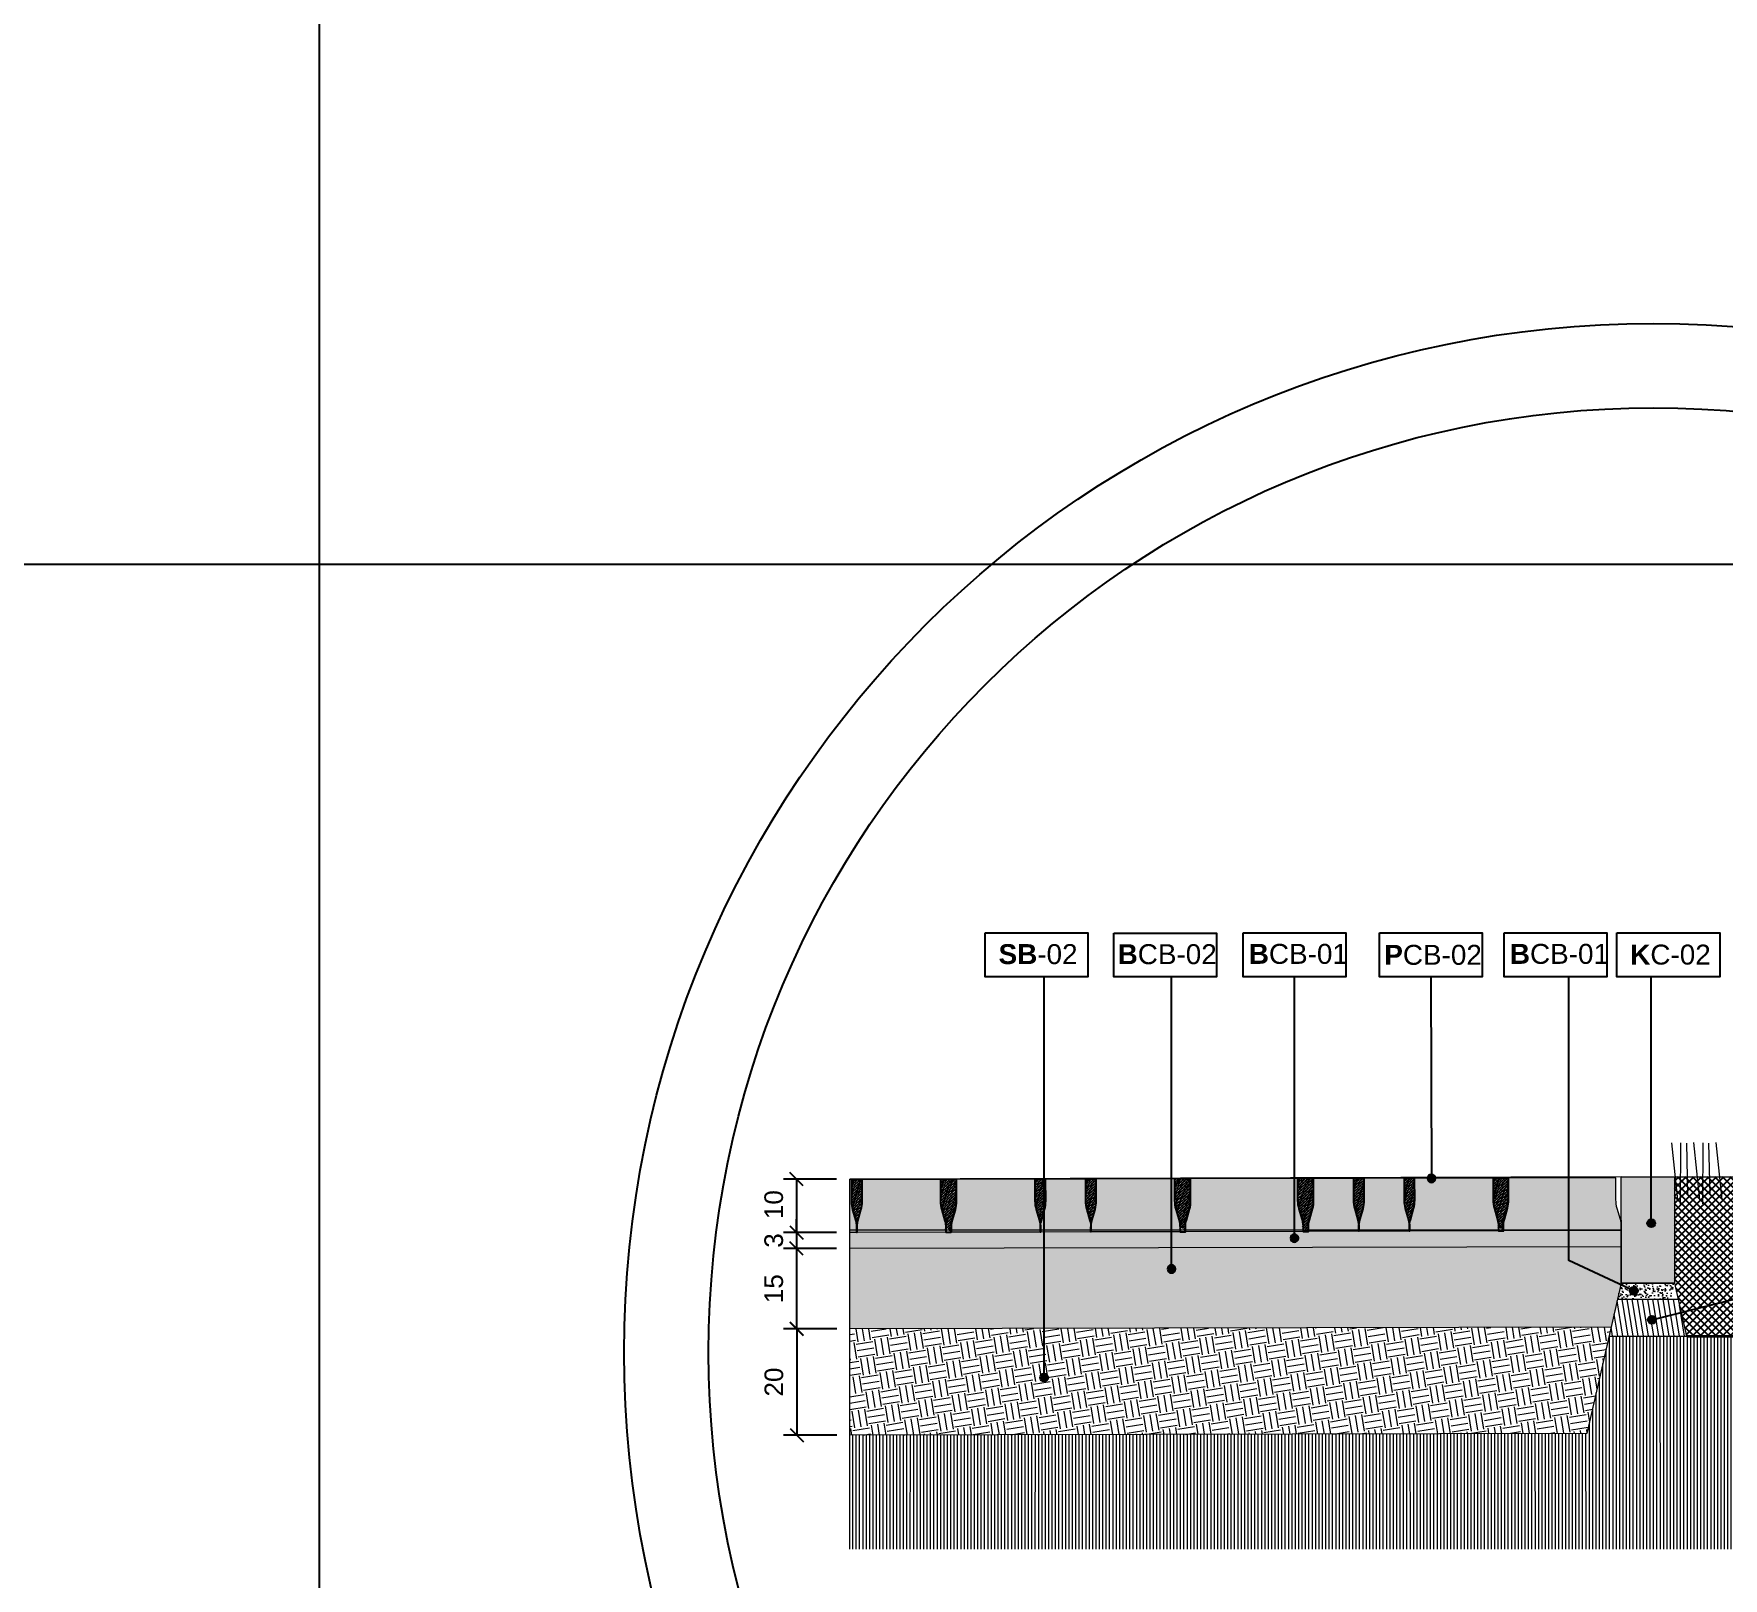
# Model space of a CAD drawing. Header units: metres. Extents: x -325 to 301, y -147 to 149.
# Drawn here: x 41.698 to 44.873, y 81.55 to 84.454 of the extents above; entities that cross this region are included whole.
import ezdxf

# ---------------------------------------------------------------- set-up
doc = ezdxf.new("R2010")
doc.units = ezdxf.units.M
doc.linetypes.add('ACAD_ISO03W100', pattern=[30, 12, -18])
doc.layers.get('Defpoints').update_dxf_attribs({"lineweight": 13})
doc.layers.add('-aux', color=50, linetype='Continuous', plot=False)
doc.layers.add('-AUX-TWQ', color=1, linetype='Continuous', plot=False)
for name, color, linetype, true_color in [('0-TX-1_25', 7, 'Continuous', 0x3f4f7f), ('3-TR-paviment fort', 7, 'Continuous', 0xd1d1d1), ('EIT_3 TR sorra', 7, 'Continuous', 0xd8ceb0)]:
    doc.layers.add(name, color=color, linetype=linetype, true_color=true_color)
for name, color, linetype in [('02-L-Geotextile', 32, 'Continuous'), ('A-KEYPLAN_HATCH', 7, 'Continuous'), ('A_TEXT_2', 7, 'Continuous'), ('EIT_3 TR terra vegetal', 45, 'Continuous')]:
    doc.layers.add(name, color=color, linetype=linetype)
for name, color, linetype, lineweight, true_color in [('03-TR-Paviment_04_Dry Meadow', 7, 'Continuous', 5, 0xd8dd88), ('03-TR-Paviment_05_Open Joint Precast Pavements', 7, 'Continuous', 5, 0xb3b3b3), ('3-TR tot_u', 7, 'Continuous', 5, 0x787878)]:
    doc.layers.add(name, color=color, linetype=linetype, lineweight=lineweight, true_color=true_color)
for name, color, linetype, lineweight in [('1-CM', 7, 'Continuous', 0), ('2-L-secció', 1, 'Continuous', 0), ('3-TR Formigó', 252, 'Continuous', 0), ('3-TR Seleccionat', 44, 'Continuous', 0), ('3-TR Tot-u', 37, 'Continuous', 0)]:
    doc.layers.add(name, color=color, linetype=linetype, lineweight=lineweight)
doc.styles.get("Standard").update_dxf_attribs({"font": 'arial.ttf'})
doc.dimstyles.new('ISO-25', dxfattribs={"dimtxt": 0.1, "dimasz": 0.1, "dimexe": 0.1, "dimexo": 0.1, "dimgap": 0.1, "dimtad": 1, "dimdec": 0, "dimlfac": 100, "dimzin": 9, "dimtxsty": 'Standard', "dimblk": 'OBLIQUE', "dimcen": 0.1, "dimadec": 0, "dimazin": 0, "dimtfac": 1, "dimtdec": 0, "dimtmove": 0, "dimatfit": 3, "dimldrblk": 'OBLIQUE', "dimfxl": 1, "dimarcsym": 0})

# ---------------------------------------------------------------- blocks, each defined once
blk = doc.blocks.new('hatch keyplan 2')
at = {"layer": 'A-KEYPLAN_HATCH'}
blk.add_lwpolyline([(0, 0.00548), (0.01287, 0.00548), (0.01287, 0), (0, 0)], close=True, dxfattribs=at)
blk = doc.blocks.new('hatch keyplan')
at = {"layer": 'A-KEYPLAN_HATCH'}
blk.add_blockref('hatch keyplan 2', (1.43058, 0.85215), dxfattribs=at)
blk = doc.blocks.new('K01B')
at = {"layer": 'A-KEYPLAN_HATCH'}
blk.add_blockref('hatch keyplan', (-1.43058, -0.85215), dxfattribs=at)
at = {"layer": 'A_TEXT_2', "insert": (-0.0008, 0.00402), "char_height": 0.0025, "attachment_point": 1}
blk.add_mtext_dynamic_manual_height_columns('\\pi0.00246;{\\fArial|b1|i0|c0|p34;K}C-02', width=0.0145619, gutter_width=0.015, heights=[0], dxfattribs=at)
blk = doc.blocks.new('_Oblique')
at = {"color": 0, "lineweight": -2}
blk.add_line((-0.5, -0.5), (0.5, 0.5), dxfattribs=at)
blk = doc.blocks.new('*D1078')
at = {"layer": '0-TX-1_25', "color": 0, "lineweight": -2, "transparency": 16777216}
for p, q in [((43.2065, 82.3004), (43.1065, 82.3004)), ((43.1315, 82.3004), (43.1315, 82.2004)), ((43.2065, 82.2004), (43.1065, 82.2004))]:
    blk.add_line(p, q, dxfattribs=at)
at = {"layer": 'Defpoints', "color": 0, "transparency": 16777216}
for p in [(43.2315, 82.3004), (43.1315, 82.2004), (43.2315, 82.2004)]:
    blk.add_point(p, dxfattribs=at)
at = {"layer": '0-TX-1_25', "color": 0, "lineweight": -2, "transparency": 16777216, "xscale": 0.025, "yscale": 0.025, "zscale": 0.025}
for p, rotation in [((43.1315, 82.3004), 90), ((43.1315, 82.2004), 270)]:
    blk.add_blockref('_Oblique', p, dxfattribs=dict(at, rotation=rotation))
at = {"layer": '0-TX-1_25', "color": 0, "transparency": 16777216, "insert": (43.0886, 82.2528), "char_height": 0.035, "attachment_point": 5, "rotation": 90}
blk.add_mtext('10', dxfattribs=at)
blk = doc.blocks.new('POINT')
at = {"layer": '0-TX-1_25'}
h = blk.add_hatch(dxfattribs=at)
h.set_pattern_fill('ANGLE', color=256)
h.set_pattern_definition([(0, (-83.747, -12.726), (0, 6.985), [5.08, -1.905]), (90, (-83.747, -12.726), (-6.985, 4e-16), [5.08, -1.905])])
edge = h.paths.add_edge_path()
edge.add_arc((0, 0), 0.0075, 0, 360)
h = blk.add_hatch(color=256, dxfattribs=at)
h.dxf.hatch_style = 1
edge = h.paths.add_edge_path()
edge.add_arc((0, 0), 0.0075, 0, 360)
blk.add_circle((0, 0), 0.0075, dxfattribs=at)
blk = doc.blocks.new('PCB03')
at = {"layer": 'A-KEYPLAN_HATCH'}
blk.add_blockref('hatch keyplan', (-1.42958, -0.85215), dxfattribs=at)
at = {"layer": 'A_TEXT_2', "insert": (0.0002, 0.00399), "char_height": 0.0025, "attachment_point": 1}
blk.add_mtext_dynamic_manual_height_columns('\\pi0.00139;{\\fArial|b1|i0|c0|p34;P}CB-02', width=0.0145619, gutter_width=0.015, heights=[0], dxfattribs=at)
blk = doc.blocks.new('B-CB01')
at = {"layer": 'A-KEYPLAN_HATCH'}
blk.add_blockref('hatch keyplan', (-1.43058, -0.85215), dxfattribs=at)
at = {"layer": 'A_TEXT_2', "insert": (-0.0008, 0.00411), "char_height": 0.0025, "attachment_point": 1}
blk.add_mtext_dynamic_manual_height_columns('\\pi0.00152;{\\fArial|b1|i0|c0|p34;B}CB-01', width=0.0145619, gutter_width=0.015, heights=[0], dxfattribs=at)
blk = doc.blocks.new('SB-02')
at = {"layer": 'A-KEYPLAN_HATCH'}
blk.add_blockref('hatch keyplan', (-1.43058, -0.85215), dxfattribs=at)
at = {"layer": 'A_TEXT_2', "insert": (-0.0008, 0.00408), "char_height": 0.0025, "attachment_point": 1}
blk.add_mtext_dynamic_manual_height_columns('\\pi0.00249;{\\fArial|b1|i0|c0|p34;SB}-02', width=0.0145619, gutter_width=0.015, heights=[0], dxfattribs=at)
blk = doc.blocks.new('B-CB02')
at = {"layer": 'A-KEYPLAN_HATCH'}
blk.add_blockref('hatch keyplan', (-1.43058, -0.85215), dxfattribs=at)
at = {"layer": 'A_TEXT_2', "insert": (-0.0008, 0.00409), "char_height": 0.0025, "attachment_point": 1}
blk.add_mtext_dynamic_manual_height_columns('\\pi0.00129;{\\fArial|b1|i0|c0|p34;B}CB-02', width=0.0145619, gutter_width=0.015, heights=[0], dxfattribs=at)
blk = doc.blocks.new('*D1079')
at = {"layer": '0-TX-1_25', "color": 0, "lineweight": -2, "transparency": 16777216}
for p, q in [((43.1315, 82.2004), (43.1315, 82.2254)), ((43.2065, 82.2004), (43.1065, 82.2004)), ((43.1315, 82.2004), (43.1315, 82.1702)), ((43.2063, 82.1702), (43.1065, 82.1702)), ((43.1315, 82.1702), (43.1315, 82.1452))]:
    blk.add_line(p, q, dxfattribs=at)
at = {"layer": 'Defpoints', "color": 0, "transparency": 16777216}
for p in [(43.2315, 82.2004), (43.1315, 82.1702), (43.2313, 82.1702)]:
    blk.add_point(p, dxfattribs=at)
at = {"layer": '0-TX-1_25', "color": 0, "lineweight": -2, "transparency": 16777216, "xscale": 0.025, "yscale": 0.025, "zscale": 0.025}
for p, rotation in [((43.1315, 82.2004), 270), ((43.1315, 82.1702), 90)]:
    blk.add_blockref('_Oblique', p, dxfattribs=dict(at, rotation=rotation))
at = {"layer": '0-TX-1_25', "color": 0, "transparency": 16777216, "insert": (43.0886, 82.1853), "char_height": 0.035, "attachment_point": 5, "rotation": 90}
blk.add_mtext('3', dxfattribs=at)
blk = doc.blocks.new('*D1080')
at = {"layer": '0-TX-1_25', "color": 0, "lineweight": -2, "transparency": 16777216}
for p, q in [((43.2065, 82.1702), (43.1065, 82.1702)), ((43.1315, 82.1702), (43.1315, 82.0192)), ((43.2066, 82.0192), (43.1065, 82.0192))]:
    blk.add_line(p, q, dxfattribs=at)
at = {"layer": 'Defpoints', "color": 0, "transparency": 16777216}
for p in [(43.2315, 82.1702), (43.1315, 82.0192), (43.2316, 82.0192)]:
    blk.add_point(p, dxfattribs=at)
at = {"layer": '0-TX-1_25', "color": 0, "lineweight": -2, "transparency": 16777216, "xscale": 0.025, "yscale": 0.025, "zscale": 0.025}
for p, rotation in [((43.1315, 82.1702), 90), ((43.1315, 82.0192), 270)]:
    blk.add_blockref('_Oblique', p, dxfattribs=dict(at, rotation=rotation))
at = {"layer": '0-TX-1_25', "color": 0, "transparency": 16777216, "insert": (43.0886, 82.0947), "char_height": 0.035, "attachment_point": 5, "rotation": 90}
blk.add_mtext('15', dxfattribs=at)
blk = doc.blocks.new('*D1081')
at = {"layer": '0-TX-1_25', "color": 0, "lineweight": -2, "transparency": 16777216}
for p, q in [((43.2068, 82.0192), (43.1068, 82.0192)), ((43.1318, 82.0192), (43.1318, 81.8192)), ((43.2071, 81.8192), (43.1068, 81.8192))]:
    blk.add_line(p, q, dxfattribs=at)
at = {"layer": 'Defpoints', "color": 0, "transparency": 16777216}
for p in [(43.2318, 82.0192), (43.1318, 81.8192), (43.2321, 81.8192)]:
    blk.add_point(p, dxfattribs=at)
at = {"layer": '0-TX-1_25', "color": 0, "lineweight": -2, "transparency": 16777216, "xscale": 0.025, "yscale": 0.025, "zscale": 0.025}
for p, rotation in [((43.1318, 82.0192), 90), ((43.1318, 81.8192), 270)]:
    blk.add_blockref('_Oblique', p, dxfattribs=dict(at, rotation=rotation))
at = {"layer": '0-TX-1_25', "color": 0, "transparency": 16777216, "insert": (43.0889, 81.9192), "char_height": 0.035, "attachment_point": 5, "rotation": 90}
blk.add_mtext('20', dxfattribs=at)

msp = doc.modelspace()

# ---------------------------------------------------------------- hatches: boundary and pattern name
at = {"layer": '03-TR-Paviment_05_Open Joint Precast Pavements'}
h = msp.add_hatch(color=256, dxfattribs=at)
h.dxf.hatch_style = 1
edge = h.paths.add_edge_path()
edge.add_line((43.2315, 82.3004), (43.2315, 82.2004))
edge.add_line((43.2315, 82.2004), (43.2447, 82.2004))
edge.add_line((43.2447, 82.2004), (43.2447, 82.2086))
edge.add_arc((43.1963, 82.2085), 0.0484, 0.1363, 16.1353)
edge.add_line((43.2428, 82.222), (43.2368, 82.2427))
edge.add_arc((43.2917, 82.2586), 0.0571, 180.1363, 196.1353, ccw=False)
edge.add_line((43.2346, 82.2584), (43.2345, 82.2996))
edge.add_line((43.2345, 82.2996), (43.2337, 82.2995))
edge.add_line((43.2337, 82.2995), (43.2337, 82.3004))
edge.add_line((43.2337, 82.3004), (43.2315, 82.3004))
h = msp.add_hatch(color=256, dxfattribs=at)
h.dxf.hatch_style = 1
edge = h.paths.add_edge_path()
edge.add_line((43.2447, 82.2004), (43.2447, 82.2086))
edge.add_arc((43.2931, 82.2087), 0.0484, 164.1373, 180.1363, ccw=False)
edge.add_line((43.2466, 82.222), (43.2524, 82.2427))
edge.add_arc((43.1975, 82.2583), 0.0571, 344.1373, 360.1363)
edge.add_line((43.2546, 82.2585), (43.2545, 82.2996))
edge.add_line((43.2545, 82.2996), (43.2553, 82.2996))
edge.add_line((43.2553, 82.2996), (43.2553, 82.3004))
edge.add_line((43.2553, 82.3004), (43.4011, 82.3008))
edge.add_line((43.4011, 82.3008), (43.4011, 82.3))
edge.add_line((43.4011, 82.3), (43.4019, 82.3))
edge.add_line((43.4019, 82.3), (43.402, 82.2588))
edge.add_arc((43.4592, 82.259), 0.0571, 180.1363, 196.1353)
edge.add_line((43.4043, 82.2431), (43.4103, 82.2224))
edge.add_arc((43.3638, 82.2089), 0.0484, 0.1363, 16.1353, ccw=False)
edge.add_line((43.4122, 82.209), (43.4122, 82.2008))
edge.add_line((43.4122, 82.2008), (43.2447, 82.2004))
h = msp.add_hatch(color=256, dxfattribs=at)
h.dxf.hatch_style = 1
edge = h.paths.add_edge_path()
edge.add_line((43.4222, 82.2008), (43.4222, 82.209))
edge.add_arc((43.4706, 82.2092), 0.0484, 164.1373, 180.1363, ccw=False)
edge.add_line((43.424, 82.2224), (43.4299, 82.2431))
edge.add_arc((43.375, 82.2588), 0.0571, 344.1372, 360.1363)
edge.add_line((43.4321, 82.2589), (43.432, 82.3))
edge.add_line((43.432, 82.3), (43.4328, 82.3))
edge.add_line((43.4328, 82.3), (43.4328, 82.3009))
edge.add_line((43.4328, 82.3009), (43.5786, 82.3012))
edge.add_line((43.5786, 82.3012), (43.5786, 82.3004))
edge.add_line((43.5786, 82.3004), (43.5794, 82.3004))
edge.add_line((43.5794, 82.3004), (43.5795, 82.2592))
edge.add_arc((43.6367, 82.2594), 0.0571, 180.1363, 196.1353)
edge.add_line((43.5818, 82.2435), (43.5878, 82.2228))
edge.add_arc((43.5413, 82.2093), 0.0484, 0.1363, 16.1353, ccw=False)
edge.add_line((43.5897, 82.2094), (43.5897, 82.2012))
edge.add_line((43.5897, 82.2012), (43.4222, 82.2008))
h = msp.add_hatch(color=256, dxfattribs=at)
h.dxf.hatch_style = 1
edge = h.paths.add_edge_path()
edge.add_line((43.5897, 82.2012), (43.5897, 82.2094))
edge.add_arc((43.6381, 82.2096), 0.0484, 164.1372, 180.1363, ccw=False)
edge.add_line((43.5915, 82.2228), (43.5974, 82.2435))
edge.add_arc((43.5425, 82.2592), 0.0571, 344.1373, 360.1363)
edge.add_line((43.5996, 82.2593), (43.5995, 82.3004))
edge.add_line((43.5995, 82.3004), (43.6003, 82.3004))
edge.add_line((43.6003, 82.3004), (43.6003, 82.3013))
edge.add_line((43.6003, 82.3013), (43.6736, 82.3014))
edge.add_line((43.6736, 82.3014), (43.6736, 82.3006))
edge.add_line((43.6736, 82.3006), (43.6744, 82.3006))
edge.add_line((43.6744, 82.3006), (43.6745, 82.2595))
edge.add_arc((43.7316, 82.2596), 0.0571, 180.1363, 196.1353)
edge.add_line((43.6767, 82.2437), (43.6827, 82.223))
edge.add_arc((43.6362, 82.2095), 0.0484, 0.1363, 16.1353, ccw=False)
edge.add_line((43.6847, 82.2097), (43.6847, 82.2015))
edge.add_line((43.6847, 82.2015), (43.5897, 82.2012))
h = msp.add_hatch(color=256, dxfattribs=at)
h.dxf.hatch_style = 1
edge = h.paths.add_edge_path()
edge.add_line((43.6847, 82.2015), (43.6847, 82.2097))
edge.add_arc((43.7331, 82.2098), 0.0484, 164.1373, 180.1363, ccw=False)
edge.add_line((43.6865, 82.223), (43.6924, 82.2438))
edge.add_arc((43.6374, 82.2594), 0.0571, 344.1373, 360.1363)
edge.add_line((43.6946, 82.2595), (43.6945, 82.3006))
edge.add_line((43.6945, 82.3006), (43.6953, 82.3007))
edge.add_line((43.6953, 82.3007), (43.6953, 82.3015))
edge.add_line((43.6953, 82.3015), (43.8411, 82.3018))
edge.add_line((43.8411, 82.3018), (43.8411, 82.301))
edge.add_line((43.8411, 82.301), (43.8419, 82.301))
edge.add_line((43.8419, 82.301), (43.842, 82.2599))
edge.add_arc((43.8991, 82.26), 0.0571, 180.1363, 196.1353)
edge.add_line((43.8442, 82.2441), (43.8502, 82.2234))
edge.add_arc((43.8037, 82.2099), 0.0484, 0.1363, 16.1353, ccw=False)
edge.add_line((43.8521, 82.2101), (43.8522, 82.2019))
edge.add_line((43.8522, 82.2019), (43.6847, 82.2015))
h = msp.add_hatch(color=256, dxfattribs=at)
h.dxf.hatch_style = 1
edge = h.paths.add_edge_path()
edge.add_line((43.8622, 82.2019), (43.8621, 82.2101))
edge.add_arc((43.9106, 82.2102), 0.0484, 164.1372, 180.1363, ccw=False)
edge.add_line((43.864, 82.2234), (43.8699, 82.2442))
edge.add_arc((43.8149, 82.2598), 0.0571, 344.1373, 360.1363)
edge.add_line((43.8721, 82.2599), (43.872, 82.3011))
edge.add_line((43.872, 82.3011), (43.8728, 82.3011))
edge.add_line((43.8728, 82.3011), (43.8728, 82.3019))
edge.add_line((43.8728, 82.3019), (44.0723, 82.3024))
edge.add_line((44.0723, 82.3024), (44.0723, 82.3016))
edge.add_line((44.0723, 82.3016), (44.0731, 82.3016))
edge.add_line((44.0731, 82.3016), (44.0732, 82.2604))
edge.add_arc((44.1304, 82.2606), 0.0571, 180.1363, 196.1353)
edge.add_line((44.0755, 82.2447), (44.0815, 82.224))
edge.add_arc((44.035, 82.2105), 0.0484, 0.1363, 16.1353, ccw=False)
edge.add_line((44.0834, 82.2106), (44.0834, 82.2024))
edge.add_line((44.0834, 82.2024), (43.8622, 82.2019))
h = msp.add_hatch(color=256, dxfattribs=at)
h.dxf.hatch_style = 1
edge = h.paths.add_edge_path()
edge.add_line((44.0934, 82.2024), (44.0934, 82.2106))
edge.add_arc((44.1418, 82.2108), 0.0484, 164.1372, 180.1363, ccw=False)
edge.add_line((44.0952, 82.224), (44.1011, 82.2447))
edge.add_arc((44.0462, 82.2604), 0.0571, 344.1373, 360.1363)
edge.add_line((44.1033, 82.2605), (44.1032, 82.3016))
edge.add_line((44.1032, 82.3016), (44.104, 82.3016))
edge.add_line((44.104, 82.3016), (44.104, 82.3025))
edge.add_line((44.104, 82.3025), (44.1773, 82.3026))
edge.add_line((44.1773, 82.3026), (44.1773, 82.3018))
edge.add_line((44.1773, 82.3018), (44.1781, 82.3018))
edge.add_line((44.1781, 82.3018), (44.1782, 82.2607))
edge.add_arc((44.2353, 82.2608), 0.0571, 180.1363, 196.1353)
edge.add_line((44.1804, 82.2449), (44.1864, 82.2242))
edge.add_arc((44.1399, 82.2108), 0.0484, 0.1363, 16.1353, ccw=False)
edge.add_line((44.1883, 82.2109), (44.1884, 82.2027))
edge.add_line((44.1884, 82.2027), (44.0934, 82.2024))
h = msp.add_hatch(color=256, dxfattribs=at)
h.dxf.hatch_style = 1
edge = h.paths.add_edge_path()
edge.add_line((44.1884, 82.2027), (44.1883, 82.2109))
edge.add_arc((44.2368, 82.211), 0.0484, 164.1372, 180.1363, ccw=False)
edge.add_line((44.1902, 82.2242), (44.1961, 82.245))
edge.add_arc((44.1411, 82.2606), 0.0571, 344.1373, 360.1363)
edge.add_line((44.1983, 82.2607), (44.1982, 82.3018))
edge.add_line((44.1982, 82.3018), (44.199, 82.3018))
edge.add_line((44.199, 82.3018), (44.199, 82.3027))
edge.add_line((44.199, 82.3027), (44.2723, 82.3029))
edge.add_line((44.2723, 82.3029), (44.2723, 82.302))
edge.add_line((44.2723, 82.302), (44.2731, 82.302))
edge.add_line((44.2731, 82.302), (44.2732, 82.2609))
edge.add_arc((44.3303, 82.261), 0.0571, 180.1363, 196.1353)
edge.add_line((44.2754, 82.2452), (44.2814, 82.2244))
edge.add_arc((44.2349, 82.211), 0.0484, 0.1363, 16.1353, ccw=False)
edge.add_line((44.2833, 82.2111), (44.2833, 82.2029))
edge.add_line((44.2833, 82.2029), (44.1884, 82.2027))
h = msp.add_hatch(color=256, dxfattribs=at)
h.dxf.hatch_style = 1
edge = h.paths.add_edge_path()
edge.add_line((44.2833, 82.2029), (44.2833, 82.2111))
edge.add_arc((44.3317, 82.2112), 0.0484, 164.1373, 180.1363, ccw=False)
edge.add_line((44.2851, 82.2244), (44.291, 82.2452))
edge.add_arc((44.2361, 82.2608), 0.0571, 344.1373, 360.1363)
edge.add_line((44.2932, 82.2609), (44.2931, 82.3021))
edge.add_line((44.2931, 82.3021), (44.2939, 82.3021))
edge.add_line((44.2939, 82.3021), (44.2939, 82.3029))
edge.add_line((44.2939, 82.3029), (44.4397, 82.3033))
edge.add_line((44.4397, 82.3033), (44.4397, 82.3024))
edge.add_line((44.4397, 82.3024), (44.4405, 82.3024))
edge.add_line((44.4405, 82.3024), (44.4406, 82.2613))
edge.add_arc((44.4978, 82.2614), 0.0571, 180.1363, 196.1353)
edge.add_line((44.4429, 82.2456), (44.4489, 82.2248))
edge.add_arc((44.4024, 82.2114), 0.0484, 0.1363, 16.1353, ccw=False)
edge.add_line((44.4508, 82.2115), (44.4508, 82.2033))
edge.add_line((44.4508, 82.2033), (44.2833, 82.2029))
h = msp.add_hatch(color=256, dxfattribs=at)
h.dxf.hatch_style = 1
edge = h.paths.add_edge_path()
edge.add_line((44.4598, 82.2034), (44.4598, 82.2116))
edge.add_arc((44.5082, 82.2117), 0.0484, 164.1372, 180.1363, ccw=False)
edge.add_line((44.4616, 82.2249), (44.4675, 82.2457))
edge.add_arc((44.4126, 82.2613), 0.0571, 344.1372, 360.1363)
edge.add_line((44.4697, 82.2614), (44.4696, 82.3026))
edge.add_line((44.4696, 82.3026), (44.4704, 82.3026))
edge.add_line((44.4704, 82.3026), (44.4704, 82.3034))
edge.add_line((44.4704, 82.3034), (44.67, 82.3039))
edge.add_line((44.67, 82.3039), (44.67, 82.303))
edge.add_line((44.67, 82.303), (44.6708, 82.303))
edge.add_line((44.6708, 82.303), (44.6709, 82.2619))
edge.add_arc((44.728, 82.2621), 0.0571, 180.1363, 196.1353)
edge.add_line((44.6731, 82.2462), (44.6791, 82.2254))
edge.add_arc((44.6326, 82.212), 0.0484, 0.1363, 16.1353, ccw=False)
edge.add_line((44.681, 82.2121), (44.681, 82.2039))
edge.add_line((44.681, 82.2039), (44.4598, 82.2034))
at = {"layer": '3-TR Formigó'}
h = msp.add_hatch(dxfattribs=at)
h.set_pattern_fill('ANSI31', color=256, scale=0.003, angle=234.1752, style=0)
h.set_pattern_definition([(279.17524, (47.575947, 81.905234), (0.00940313, 0.001518806), [])])
h.paths.add_polyline_path([(44.6586, 82.0052), (44.8043, 82.0052), (44.7883, 82.075), (44.6746, 82.0752)])
at = {"layer": '3-TR Seleccionat'}
h = msp.add_hatch(dxfattribs=at)
h.set_pattern_fill('ANSI31', color=256, scale=0.002, angle=225, style=0)
h.set_pattern_definition([(270, (2.2073204, 0.45), (0.00635, -9e-19), [])])
h.paths.add_polyline_path([(44.564, 81.8316), (44.5647, 81.8306), (44.5647, 81.8311)])
h.paths.add_polyline_path([(38.0062, 82.3737), (37.9783, 82.5056), (36.1809, 82.5056), (36.1809, 82.1514), (39.1809, 82.1514), (39.1807, 82.371)])
h = msp.add_hatch(dxfattribs=at)
h.set_pattern_fill('ANSI31', color=256, scale=0.002, angle=225, style=0)
h.set_pattern_definition([(270, (441121.00633, -650754.7612), (-0.00635, -2e-18), [])])
h.paths.add_polyline_path([(44.6168, 81.8224), (43.2314, 81.8192), (43.2315, 81.6052), (46.2317, 81.6052), (46.2313, 82.0052), (45.5067, 82.0052), (44.8043, 82.0052), (44.6586, 82.0052)])
at = {"layer": '3-TR Tot-u'}
h = msp.add_hatch(dxfattribs=at)
h.set_pattern_fill('EARTH', color=256, scale=0.005, angle=-80.8248, style=0)
h.set_pattern_definition([(279.175244, (9.09164, 1.348633), (0.036406452, -0.026281081), [0.03175, -0.03175]), (279.175244, (9.103393, 1.35053), (0.036406452, -0.026281081), [0.03175, -0.03175]), (279.175244, (9.115147, 1.35243), (0.036406452, -0.026281081), [0.03175, -0.03175]), (9.175244, (9.119697, 1.349145), (0.026281081, 0.036406452), [0.03175, -0.03175]), (9.175244, (9.121596, 1.33739), (0.026281081, 0.036406452), [0.03175, -0.03175]), (9.175244, (9.123494, 1.325637), (0.026281081, 0.036406452), [0.03175, -0.03175])])
h.paths.add_polyline_path([(44.6625, 82.0225), (44.6169, 81.8227), (43.2315, 81.8192), (43.2315, 82.0192)])
at = {"layer": '3-TR tot_u'}
h = msp.add_hatch(dxfattribs=at)
h.set_pattern_fill('AR-CONC', color=256, scale=0.0002, angle=90.2664)
h.set_pattern_definition([(140.266414, (9.917218, 10.737227), (0.003018359, 0.036451363), [0.00381, -0.04191]), (85.266414, (9.91722, 10.737227), (-0.038178181, -0.007226283), [0.003048, -0.033528117]), (190.71786, (9.91747, 10.740265), (-0.035159821, 0.02922508), [0.003238002, -0.035618049]), (136.450614, (9.90706, 10.73718), (0.008156283, 0.05425432), [0.005715, -0.062865]), (186.90197, (9.90774, 10.7417), (-0.049705466, 0.047250218), [0.004857005, -0.05342712]), (81.450565, (9.90706, 10.73718), (-0.049705466, 0.047250218), [0.004571993, -0.050291946]), (111.266414, (9.909575, 10.742272), (0.020311824, 0.030417653), [0.00381, -0.04191]), (56.266414, (9.909575, 10.742272), (-0.036894668, 0.012188985), [0.003048, -0.033528]), (161.71786, (9.911268, 10.744807), (-0.016582845, 0.042606638), [0.003238002, -0.035617988]), (127.766414, (9.917218, 10.737227), (-0.0169136972, 0.0005390813), [0, -0.0331216, 0, -0.034036, 0, -0.033655]), (97.766414, (9.917218, 10.737227), (-0.020098038, 0.0132706243), [0, -0.0194056, 0, -0.0323596, 0, -0.012827]), (57.766414, (9.917271, 10.725899), (0.0010196429, 0.0271231534), [0, -0.0127, 0, -0.039624, 0, -0.052578]), (47.766414, (9.917295, 10.72082), (-0.005222997, 0.0296018704), [0, -0.01651, 0, -0.0263144, 0, -0.037338])])
h.paths.add_polyline_path([(44.6815, 82.1735), (43.2315, 82.1706), (43.2315, 82.0192), (44.6625, 82.0225), (44.6802, 82.1021)])
h = msp.add_hatch(dxfattribs=at)
h.set_pattern_fill('AR-CONC', color=256, scale=9e-05, angle=90.2664)
h.set_pattern_definition([(140.266414, (-38.739131, 59.279739), (0.0013582613, 0.0164031132), [0.0017145, -0.0188595]), (85.266414, (-38.739131, 59.279739), (-0.0171801815, -0.0032518273), [0.0013716, -0.0150876526]), (190.71786, (-38.739018, 59.281106), (-0.0158219194, 0.0131512858), [0.0014571008, -0.016028122]), (136.450614, (-38.743703, 59.279717), (0.003670327, 0.024414444), [0.00257175, -0.02828925]), (186.901972, (-38.743397, 59.281752), (-0.0223674596, 0.021262598), [0.002185652, -0.024042205]), (81.450565, (-38.743703, 59.279717), (-0.0223674596, 0.021262598), [0.002057397, -0.022631376]), (111.266414, (-38.742571, 59.282009), (0.0091403206, 0.0136879438), [0.0017145, -0.0188595]), (56.266414, (-38.74257, 59.282009), (-0.0166026007, 0.0054850432), [0.0013716, -0.0150876]), (161.71786, (-38.741809, 59.28315), (-0.0074622802, 0.019172987), [0.0014571008, -0.0160280944]), (127.766414, (-38.739131, 59.2797386), (-0.00761116375, 0.0002425866), [0, -0.01490472, 0, -0.0153162, 0, -0.01514475]), (97.766414, (-38.739131, 59.2797386), (-0.009044117, 0.0059717809), [0, -0.00873252, 0, -0.01456182, 0, -0.00577215]), (57.766414, (-38.7391075, 59.274641), (0.0004588393, 0.012205419), [0, -0.005715, 0, -0.0178308, 0, -0.0236601]), (47.766414, (-38.739097, 59.272355), (-0.0023503487, 0.0133208417), [0, -0.0074295, 0, -0.01184148, 0, -0.0168021])])
h.paths.add_polyline_path([(44.6746, 82.0752), (44.6815, 82.1063), (44.7811, 82.105), (44.7746, 82.075)])
at = {"layer": '3-TR-paviment fort'}
msp.add_hatch(color=256, dxfattribs=at).paths.add_polyline_path([(44.6815, 82.3052), (44.7815, 82.3052), (44.7815, 82.1052), (44.6815, 82.1052)])
at = {"layer": 'EIT_3 TR sorra'}
h = msp.add_hatch(dxfattribs=at)
h.set_pattern_fill('ANSI36', color=256, scale=0.001075, angle=-0.7037, style=0, double=1)
h.set_pattern_definition([(44.2962793, (14.1677838, 12.0537656), (0.00189146118, 0.00661423862), [0.0085328125, -0.0017065625, 0, -0.0017065625])])
edge = h.paths.add_edge_path()
edge.add_line((43.2447, 82.2004), (43.2447, 82.2086))
edge.add_arc((43.2931, 82.2087), 0.0484, 164.1372, 180.1363, ccw=False)
edge.add_line((43.2466, 82.222), (43.2524, 82.2427))
edge.add_arc((43.1975, 82.2583), 0.0571, 344.1372, 360.1363)
edge.add_line((43.2546, 82.2585), (43.2545, 82.2996))
edge.add_line((43.2545, 82.2996), (43.2345, 82.2996))
edge.add_line((43.2345, 82.2996), (43.2346, 82.2584))
edge.add_arc((43.2917, 82.2586), 0.0571, 180.1363, 196.1353)
edge.add_line((43.2368, 82.2427), (43.2428, 82.222))
edge.add_arc((43.1963, 82.2085), 0.0484, 0.1363, 16.1353, ccw=False)
edge.add_line((43.2447, 82.2086), (43.2447, 82.2004))
h = msp.add_hatch(dxfattribs=at)
h.set_pattern_fill('ANSI36', color=256, scale=0.001075, angle=-0.7037, style=0, double=1)
h.set_pattern_definition([(44.2962793, (14.2627466, 12.0535432), (0.00189146118, 0.00661423862), [0.0085328125, -0.0017065625, 0, -0.0017065625])])
edge = h.paths.add_edge_path()
edge.add_line((43.4122, 82.2008), (43.4222, 82.2008))
edge.add_line((43.4222, 82.2008), (43.4222, 82.209))
edge.add_arc((43.4706, 82.2092), 0.0484, 164.1373, 180.1363, ccw=False)
edge.add_line((43.424, 82.2224), (43.4299, 82.2431))
edge.add_arc((43.375, 82.2588), 0.0571, 344.1373, 360.1363)
edge.add_line((43.4321, 82.2589), (43.432, 82.3))
edge.add_line((43.432, 82.3), (43.4019, 82.3))
edge.add_line((43.4019, 82.3), (43.402, 82.2588))
edge.add_arc((43.4592, 82.259), 0.0571, 180.1363, 196.1353)
edge.add_line((43.4043, 82.2431), (43.4103, 82.2224))
edge.add_arc((43.3638, 82.2089), 0.0484, 0.1363, 16.1353, ccw=False)
edge.add_line((43.4122, 82.209), (43.4122, 82.2008))
edge.add_line((43.4122, 82.2008), (43.4222, 82.2008))
h = msp.add_hatch(dxfattribs=at)
h.set_pattern_fill('ANSI36', color=256, scale=0.001075, angle=-0.7037, style=0, double=1)
h.set_pattern_definition([(44.2962793, (14.8701815, 12.0541847), (0.00189146118, 0.00661423862), [0.0085328125, -0.0017065625, 0, -0.0017065625])])
edge = h.paths.add_edge_path()
edge.add_line((43.5897, 82.2012), (43.5897, 82.2094))
edge.add_arc((43.6381, 82.2095), 0.0484, 164.1372, 180.1363, ccw=False)
edge.add_line((43.5915, 82.2228), (43.5974, 82.2435))
edge.add_arc((43.5425, 82.2592), 0.0571, 344.1373, 360.1363)
edge.add_line((43.5996, 82.2593), (43.5995, 82.3004))
edge.add_line((43.5995, 82.3004), (43.5794, 82.3004))
edge.add_line((43.5794, 82.3004), (43.5795, 82.2592))
edge.add_arc((43.6367, 82.2594), 0.0571, 180.1363, 196.1353)
edge.add_line((43.5818, 82.2435), (43.5878, 82.2228))
edge.add_arc((43.5413, 82.2093), 0.0484, 0.1363, 16.1353, ccw=False)
edge.add_line((43.5897, 82.2094), (43.5897, 82.2012))
h = msp.add_hatch(dxfattribs=at)
h.set_pattern_fill('ANSI36', color=256, scale=0.001075, angle=-0.7037, style=0, double=1)
h.set_pattern_definition([(44.2962793, (14.607728, 12.0548124), (0.00189146118, 0.00661423862), [0.0085328125, -0.0017065625, 0, -0.0017065625])])
edge = h.paths.add_edge_path()
edge.add_line((43.6847, 82.2015), (43.6847, 82.2097))
edge.add_arc((43.7331, 82.2098), 0.0484, 164.1372, 180.1363, ccw=False)
edge.add_line((43.6865, 82.223), (43.6924, 82.2438))
edge.add_arc((43.6374, 82.2594), 0.0571, 344.1372, 360.1363)
edge.add_line((43.6946, 82.2595), (43.6945, 82.3006))
edge.add_line((43.6945, 82.3006), (43.6744, 82.3006))
edge.add_line((43.6744, 82.3006), (43.6745, 82.2595))
edge.add_arc((43.7316, 82.2596), 0.0571, 180.1363, 196.1353)
edge.add_line((43.6767, 82.2437), (43.6827, 82.223))
edge.add_arc((43.6362, 82.2095), 0.0484, 0.1363, 16.1353, ccw=False)
edge.add_line((43.6847, 82.2097), (43.6847, 82.2015))
h = msp.add_hatch(dxfattribs=at)
h.set_pattern_fill('ANSI36', color=256, scale=0.001075, angle=-0.7037, style=0, double=1)
h.set_pattern_definition([(44.2962793, (14.7026908, 12.05459), (0.00189146118, 0.00661423862), [0.0085328125, -0.0017065625, 0, -0.0017065625])])
edge = h.paths.add_edge_path()
edge.add_line((43.8522, 82.2019), (43.8622, 82.2019))
edge.add_line((43.8622, 82.2019), (43.8621, 82.2101))
edge.add_arc((43.9106, 82.2102), 0.0484, 164.1373, 180.1363, ccw=False)
edge.add_line((43.864, 82.2234), (43.8699, 82.2442))
edge.add_arc((43.8149, 82.2598), 0.0571, 344.1373, 360.1363)
edge.add_line((43.8721, 82.2599), (43.872, 82.3011))
edge.add_line((43.872, 82.3011), (43.8419, 82.301))
edge.add_line((43.8419, 82.301), (43.842, 82.2599))
edge.add_arc((43.8991, 82.26), 0.0571, 180.1363, 196.1353)
edge.add_line((43.8442, 82.2441), (43.8502, 82.2234))
edge.add_arc((43.8037, 82.2099), 0.0484, 0.1363, 16.1353, ccw=False)
edge.add_line((43.8521, 82.2101), (43.8522, 82.2019))
edge.add_line((43.8522, 82.2019), (43.8622, 82.2019))
h = msp.add_hatch(dxfattribs=at)
h.set_pattern_fill('ANSI36', color=256, scale=0.001075, angle=-0.7037, style=0, double=1)
h.set_pattern_definition([(44.2962793, (14.4714547, 12.05514), (0.00189146118, 0.00661423862), [0.0085328125, -0.0017065625, 0, -0.0017065625])])
edge = h.paths.add_edge_path()
edge.add_line((44.0834, 82.2024), (44.0934, 82.2024))
edge.add_line((44.0934, 82.2024), (44.0934, 82.2106))
edge.add_arc((44.1418, 82.2108), 0.0484, 164.1373, 180.1363, ccw=False)
edge.add_line((44.0952, 82.224), (44.1011, 82.2447))
edge.add_arc((44.0462, 82.2604), 0.0571, 344.1372, 360.1363)
edge.add_line((44.1033, 82.2605), (44.1032, 82.3016))
edge.add_line((44.1032, 82.3016), (44.0731, 82.3016))
edge.add_line((44.0731, 82.3016), (44.0732, 82.2604))
edge.add_arc((44.1304, 82.2606), 0.0571, 180.1363, 196.1353)
edge.add_line((44.0755, 82.2447), (44.0815, 82.224))
edge.add_arc((44.035, 82.2105), 0.0484, 0.1363, 16.1353, ccw=False)
edge.add_line((44.0834, 82.2106), (44.0834, 82.2024))
edge.add_line((44.0834, 82.2024), (44.0934, 82.2024))
h = msp.add_hatch(dxfattribs=at)
h.set_pattern_fill('ANSI36', color=256, scale=0.001075, angle=-0.7037, style=0, double=1)
h.set_pattern_definition([(44.2962793, (14.271529, 12.0556084), (0.00189146118, 0.00661423862), [0.0085328125, -0.0017065625, 0, -0.0017065625])])
edge = h.paths.add_edge_path()
edge.add_line((44.1884, 82.2027), (44.1883, 82.2109))
edge.add_arc((44.2368, 82.211), 0.0484, 164.1372, 180.1363, ccw=False)
edge.add_line((44.1902, 82.2242), (44.1961, 82.245))
edge.add_arc((44.1411, 82.2606), 0.0571, 344.1372, 360.1363)
edge.add_line((44.1983, 82.2607), (44.1982, 82.3018))
edge.add_line((44.1982, 82.3018), (44.1781, 82.3018))
edge.add_line((44.1781, 82.3018), (44.1782, 82.2607))
edge.add_arc((44.2353, 82.2608), 0.0571, 180.1363, 196.1353)
edge.add_line((44.1804, 82.2449), (44.1864, 82.2242))
edge.add_arc((44.1399, 82.2107), 0.0484, 0.1363, 16.1353, ccw=False)
edge.add_line((44.1883, 82.2109), (44.1884, 82.2027))
h = msp.add_hatch(dxfattribs=at)
h.set_pattern_fill('ANSI36', color=256, scale=0.001075, angle=-0.7037, style=0, double=1)
h.set_pattern_definition([(44.2962793, (14.0090756, 12.056236), (0.00189146118, 0.00661423862), [0.0085328125, -0.0017065625, 0, -0.0017065625])])
edge = h.paths.add_edge_path()
edge.add_line((44.2833, 82.2029), (44.2833, 82.2111))
edge.add_arc((44.3317, 82.2112), 0.0484, 164.1372, 180.1363, ccw=False)
edge.add_line((44.2851, 82.2244), (44.291, 82.2452))
edge.add_arc((44.2361, 82.2608), 0.0571, 344.1372, 360.1363)
edge.add_line((44.2932, 82.2609), (44.2931, 82.3021))
edge.add_line((44.2931, 82.3021), (44.2731, 82.302))
edge.add_line((44.2731, 82.302), (44.2732, 82.2609))
edge.add_arc((44.3303, 82.261), 0.0571, 180.1363, 196.1353)
edge.add_line((44.2754, 82.2452), (44.2814, 82.2244))
edge.add_arc((44.2349, 82.211), 0.0484, 0.1363, 16.1353, ccw=False)
edge.add_line((44.2833, 82.2111), (44.2833, 82.2029))
h = msp.add_hatch(dxfattribs=at)
h.set_pattern_fill('ANSI36', color=256, scale=0.001075, angle=-0.7037, style=0, double=1)
h.set_pattern_definition([(44.2962793, (14.1040384, 12.056007), (0.00189146118, 0.00661423862), [0.0085328125, -0.0017065625, 0, -0.0017065625])])
edge = h.paths.add_edge_path()
edge.add_line((44.4508, 82.2033), (44.4598, 82.2033))
edge.add_line((44.4598, 82.2033), (44.4598, 82.2115))
edge.add_arc((44.5092, 82.2116), 0.0494, 164.0664, 180.0654, ccw=False)
edge.add_line((44.4617, 82.2251), (44.4676, 82.2459))
edge.add_arc((44.4125, 82.2613), 0.0572, 344.3446, 360.0537)
edge.add_line((44.4697, 82.2614), (44.4696, 82.3025))
edge.add_line((44.4696, 82.3025), (44.4405, 82.3024))
edge.add_line((44.4405, 82.3024), (44.4406, 82.2613))
edge.add_arc((44.4978, 82.2614), 0.0571, 180.1363, 196.1353)
edge.add_line((44.4429, 82.2455), (44.4489, 82.2248))
edge.add_arc((44.4024, 82.2114), 0.0484, 0.1363, 16.1353, ccw=False)
edge.add_line((44.4508, 82.2115), (44.4508, 82.2033))
edge.add_line((44.4508, 82.2033), (44.4608, 82.2033))
h = msp.add_hatch(dxfattribs=at)
h.set_pattern_fill('ANSI36', color=256, scale=0.001075, angle=-0.7037, style=0, double=1)
h.set_pattern_definition([(62.572322, (67.1916467, 330.3890562), (-0.000278145463, 0.00687374811), [0.0085328125, -0.0017065625, 0, -0.0017065625])])
h.paths.add_polyline_path([(44.681, 82.2038), (44.6815, 82.1734), (43.2315, 82.1702), (43.2315, 82.2004)])
at = {"layer": 'EIT_3 TR terra vegetal'}
h = msp.add_hatch(dxfattribs=at)
h.set_pattern_fill('_USER', color=256, scale=0.01, angle=45, style=0, double=1, pattern_type=0)
h.set_pattern_definition([(45, (419517.31031, 4594373.946145), (-0.007071067811865, 0.007071067811865), []), (135, (419517.31031, 4594373.946145), (-0.007071067811865, -0.007071067811865), [])])
h.paths.add_polyline_path([(46.2315, 82.0052), (46.2315, 82.3052), (44.7815, 82.3052), (44.7815, 82.1052), (44.8043, 82.0052), (45.445, 82.0052)])

# ---------------------------------------------------------------- linework, layer by layer
at = {"layer": '-aux'}
for points in [[(42.2345, 3.4567), (42.2345, 133.4567)], [(12.2345, 83.4567), (142.2345, 83.4567)]]:
    msp.add_lwpolyline(points, dxfattribs=at)
for points in [[(43.2447, 82.2004), (43.2447, 82.2004), (43.2447, 82.2086, -0.069923), (43.2466, 82.222), (43.2524, 82.2427, 0.069923), (43.2546, 82.2585), (43.2545, 82.2996), (43.2345, 82.2996), (43.2346, 82.2584, 0.069923), (43.2368, 82.2427), (43.2428, 82.222, -0.069923), (43.2447, 82.2086), (43.2447, 82.2004), (43.2447, 82.2004)], [(43.4122, 82.2008), (43.4222, 82.2008), (43.4222, 82.209, -0.069923), (43.424, 82.2224), (43.4299, 82.2431, 0.069923), (43.4321, 82.2589), (43.432, 82.3), (43.4019, 82.3), (43.402, 82.2588, 0.069923), (43.4043, 82.2431), (43.4103, 82.2224, -0.069923), (43.4122, 82.209), (43.4122, 82.2008), (43.4222, 82.2008)], [(43.5897, 82.2012), (43.5897, 82.2012), (43.5897, 82.2094, -0.069923), (43.5915, 82.2228), (43.5974, 82.2435, 0.069923), (43.5996, 82.2593), (43.5995, 82.3004), (43.5794, 82.3004), (43.5795, 82.2592, 0.069923), (43.5818, 82.2435), (43.5878, 82.2228, -0.069923), (43.5897, 82.2094), (43.5897, 82.2012), (43.5897, 82.2012)], [(43.6847, 82.2015), (43.6847, 82.2015), (43.6847, 82.2097, -0.069923), (43.6865, 82.223), (43.6924, 82.2438, 0.069923), (43.6946, 82.2595), (43.6945, 82.3006), (43.6744, 82.3006), (43.6745, 82.2595, 0.069923), (43.6767, 82.2437), (43.6827, 82.223, -0.069923), (43.6847, 82.2097), (43.6847, 82.2015), (43.6847, 82.2015)], [(43.8522, 82.2019), (43.8622, 82.2019), (43.8621, 82.2101, -0.069923), (43.864, 82.2234), (43.8699, 82.2442, 0.069923), (43.8721, 82.2599), (43.872, 82.3011), (43.8419, 82.301), (43.842, 82.2599, 0.069923), (43.8442, 82.2441), (43.8502, 82.2234, -0.069923), (43.8521, 82.2101), (43.8522, 82.2019), (43.8622, 82.2019)], [(44.0834, 82.2024), (44.0934, 82.2024), (44.0934, 82.2106, -0.069923), (44.0952, 82.224), (44.1011, 82.2447, 0.069923), (44.1033, 82.2605), (44.1032, 82.3016), (44.0731, 82.3016), (44.0732, 82.2604, 0.069923), (44.0755, 82.2447), (44.0815, 82.224, -0.069923), (44.0834, 82.2106), (44.0834, 82.2024), (44.0934, 82.2024)], [(44.1884, 82.2027), (44.1884, 82.2027), (44.1883, 82.2109, -0.069923), (44.1902, 82.2242), (44.1961, 82.245, 0.069923), (44.1983, 82.2607), (44.1982, 82.3018), (44.1781, 82.3018), (44.1782, 82.2607, 0.069923), (44.1804, 82.2449), (44.1864, 82.2242, -0.069923), (44.1883, 82.2109), (44.1884, 82.2027), (44.1884, 82.2027)], [(44.2833, 82.2029), (44.2833, 82.2029), (44.2833, 82.2111, -0.069923), (44.2851, 82.2244), (44.291, 82.2452, 0.069923), (44.2932, 82.2609), (44.2931, 82.3021), (44.2731, 82.302), (44.2732, 82.2609, 0.069923), (44.2754, 82.2452), (44.2814, 82.2244, -0.069923), (44.2833, 82.2111), (44.2833, 82.2029), (44.2833, 82.2029)], [(44.4508, 82.2033), (44.4598, 82.2033), (44.4598, 82.2115, -0.069923), (44.4617, 82.2251), (44.4676, 82.2459, 0.068652), (44.4697, 82.2614), (44.4696, 82.3025), (44.4405, 82.3024), (44.4406, 82.2613, 0.069923), (44.4429, 82.2455), (44.4489, 82.2248, -0.069923), (44.4508, 82.2115), (44.4508, 82.2033), (44.4608, 82.2033)], [(43.422, 82.2135, -0.023059), (43.4222, 82.209), (43.4222, 82.2008), (43.4222, 82.2008)]]:
    msp.add_lwpolyline(points, format="xyb", dxfattribs=at)
at = {"layer": '-AUX-TWQ'}
for radius in [1.9345, 1.7757]:
    msp.add_circle((44.7418, 81.975), radius, dxfattribs=at)
at = {"layer": '0-TX-1_25'}
for points in [[(43.5966, 81.9276), (43.5966, 82.6813)], [(43.8361, 82.1317), (43.8361, 82.6813)], [(44.0671, 82.1897), (44.0671, 82.6813)], [(44.3238, 82.6813), (44.3247, 82.302)], [(44.7048, 82.0907), (44.5827, 82.1475), (44.5827, 82.6813)], [(44.7378, 82.2176), (44.7378, 82.6813)], [(44.7391, 82.0364), (45.0034, 82.1024), (45.0034, 82.6813)]]:
    msp.add_lwpolyline(points, dxfattribs=at)
at = {"layer": '02-L-Geotextile', "linetype": 'ACAD_ISO03W100', "ltscale": 0.002, "const_width": 0.005}
msp.add_lwpolyline([(44.8043, 82.0052), (46.2315, 82.0052)], dxfattribs=at)
at = {"layer": '03-TR-Paviment_04_Dry Meadow'}
for p, q in [((44.7759, 82.3691), (44.787, 82.2618)), ((44.7931, 82.3689), (44.7924, 82.2537)), ((44.804, 82.3682), (44.806, 82.2713)), ((44.8175, 82.3693), (44.8287, 82.262)), ((44.8348, 82.3691), (44.8341, 82.2539)), ((44.8456, 82.3684), (44.8477, 82.2715)), ((44.8592, 82.3695), (44.8704, 82.2622))]:
    msp.add_line(p, q, dxfattribs=at)
at = {"layer": '1-CM'}
for p, q in [((44.7815, 82.3052), (46.2315, 82.3052)), ((44.6586, 82.0052), (46.2315, 82.0052))]:
    msp.add_line(p, q, dxfattribs=at)
for points in [[(43.2315, 82.2052), (44.6815, 82.2052), (44.6815, 82.3052), (43.2315, 82.3004)], [(44.6815, 82.2237), (44.6815, 82.1052)], [(44.6815, 82.1735), (43.2315, 82.1702)], [(44.6815, 82.1051), (44.6168, 81.8224)], [(44.6815, 82.1052), (44.7811, 82.105)], [(44.7815, 82.1051), (44.8043, 82.0052)], [(44.6746, 82.0752), (44.6168, 81.8224)], [(44.6746, 82.0752), (44.7883, 82.075)], [(44.6625, 82.0225), (43.2315, 82.0192)], [(44.6169, 81.8227), (43.2315, 81.8192)]]:
    msp.add_lwpolyline(points, dxfattribs=at)
msp.add_lwpolyline([(43.2315, 82.3004), (43.2337, 82.3004), (43.2337, 82.2995), (43.2345, 82.2996), (43.2346, 82.2584, 0.069923), (43.2368, 82.2427), (43.2428, 82.222, -0.069923), (43.2447, 82.2086), (43.2447, 82.2004), (43.2315, 82.2004)], format="xyb", dxfattribs=at)
for points in [[(43.2447, 82.2004), (43.2447, 82.2086, -0.069923), (43.2466, 82.222), (43.2524, 82.2427, 0.069923), (43.2546, 82.2585), (43.2545, 82.2996), (43.2553, 82.2996), (43.2553, 82.3004), (43.4011, 82.3008), (43.4011, 82.3), (43.4019, 82.3), (43.402, 82.2588, 0.069923), (43.4043, 82.2431), (43.4103, 82.2224, -0.069923), (43.4122, 82.209), (43.4122, 82.2008)], [(43.4222, 82.2008), (43.4222, 82.209, -0.069923), (43.424, 82.2224), (43.4299, 82.2431, 0.069923), (43.4321, 82.2589), (43.432, 82.3), (43.4328, 82.3), (43.4328, 82.3009), (43.5786, 82.3012), (43.5786, 82.3004), (43.5794, 82.3004), (43.5795, 82.2592, 0.069923), (43.5818, 82.2435), (43.5878, 82.2228, -0.069923), (43.5897, 82.2094), (43.5897, 82.2012)], [(43.5897, 82.2012), (43.5897, 82.2094, -0.069923), (43.5915, 82.2228), (43.5974, 82.2435, 0.069923), (43.5996, 82.2593), (43.5995, 82.3004), (43.6003, 82.3004), (43.6003, 82.3013), (43.6736, 82.3014), (43.6736, 82.3006), (43.6744, 82.3006), (43.6745, 82.2595, 0.069923), (43.6767, 82.2437), (43.6827, 82.223, -0.069923), (43.6847, 82.2097), (43.6847, 82.2015)], [(43.6847, 82.2015), (43.6847, 82.2097, -0.069923), (43.6865, 82.223), (43.6924, 82.2438, 0.069923), (43.6946, 82.2595), (43.6945, 82.3006), (43.6953, 82.3007), (43.6953, 82.3015), (43.8411, 82.3018), (43.8411, 82.301), (43.8419, 82.301), (43.842, 82.2599, 0.069923), (43.8442, 82.2441), (43.8502, 82.2234, -0.069923), (43.8521, 82.2101), (43.8522, 82.2019)], [(43.8622, 82.2019), (43.8621, 82.2101, -0.069923), (43.864, 82.2234), (43.8699, 82.2442, 0.069923), (43.8721, 82.2599), (43.872, 82.3011), (43.8728, 82.3011), (43.8728, 82.3019), (44.0723, 82.3024), (44.0723, 82.3016), (44.0731, 82.3016), (44.0732, 82.2604, 0.069923), (44.0755, 82.2447), (44.0815, 82.224, -0.069923), (44.0834, 82.2106), (44.0834, 82.2024)], [(44.0934, 82.2024), (44.0934, 82.2106, -0.069923), (44.0952, 82.224), (44.1011, 82.2447, 0.069923), (44.1033, 82.2605), (44.1032, 82.3016), (44.104, 82.3016), (44.104, 82.3025), (44.1773, 82.3026), (44.1773, 82.3018), (44.1781, 82.3018), (44.1782, 82.2607, 0.069923), (44.1804, 82.2449), (44.1864, 82.2242, -0.069923), (44.1883, 82.2109), (44.1884, 82.2027)], [(44.1884, 82.2027), (44.1883, 82.2109, -0.069923), (44.1902, 82.2242), (44.1961, 82.245, 0.069923), (44.1983, 82.2607), (44.1982, 82.3018), (44.199, 82.3018), (44.199, 82.3027), (44.2723, 82.3029), (44.2723, 82.302), (44.2731, 82.302), (44.2732, 82.2609, 0.069923), (44.2754, 82.2452), (44.2814, 82.2244, -0.069923), (44.2833, 82.2111), (44.2833, 82.2029)], [(44.2833, 82.2029), (44.2833, 82.2111, -0.069923), (44.2851, 82.2244), (44.291, 82.2452, 0.069923), (44.2932, 82.2609), (44.2931, 82.3021), (44.2939, 82.3021), (44.2939, 82.3029), (44.4397, 82.3033), (44.4397, 82.3024), (44.4405, 82.3024), (44.4406, 82.2613, 0.069923), (44.4429, 82.2456), (44.4489, 82.2248, -0.069923), (44.4508, 82.2115), (44.4508, 82.2033)], [(44.4598, 82.2034), (44.4598, 82.2116, -0.069923), (44.4616, 82.2249), (44.4675, 82.2457, 0.069923), (44.4697, 82.2614), (44.4696, 82.3026), (44.4704, 82.3026), (44.4704, 82.3034), (44.67, 82.3039), (44.67, 82.303), (44.6708, 82.303), (44.6709, 82.2619, 0.069923), (44.6731, 82.2462), (44.6791, 82.2254, -0.069923), (44.681, 82.2121), (44.681, 82.2039)]]:
    msp.add_lwpolyline(points, format="xyb", close=True, dxfattribs=at)
msp.add_lwpolyline([(44.7815, 82.1052), (44.6815, 82.1052), (44.6815, 82.3052), (44.7815, 82.3052)], close=True, dxfattribs=at)
at = {"layer": '2-L-secció'}
msp.add_line((43.2315, 81.6052), (43.2315, 82.3004), dxfattribs=at)

# ---------------------------------------------------------------- block references
at = {"color": 244, "true_color": 0x991b1e, "xscale": 14.99999999999007, "yscale": 14.99999999999007, "zscale": 14.99999999999007}
msp.add_blockref('K01B', (44.6734, 82.6813), dxfattribs=at)
at = {"layer": '0-TX-1_25', "xscale": 15, "yscale": 15, "zscale": 15}
for name, p in [('SB-02', (43.4857, 82.6813)), ('B-CB02', (43.7275, 82.681)), ('B-CB01', (43.9706, 82.6813)), ('PCB03', (44.2122, 82.6813)), ('B-CB01', (44.4613, 82.6813))]:
    msp.add_blockref(name, p, dxfattribs=at)
at = {"layer": '0-TX-1_25', "xscale": -1}
for p in [(44.3247, 82.302), (44.0671, 82.1897), (43.8361, 82.1317)]:
    msp.add_blockref('POINT', p, dxfattribs=at)
at = {"layer": '0-TX-1_25'}
for p in [(44.7378, 82.2176), (44.7048, 82.0907), (44.7391, 82.0364), (43.5966, 81.9276)]:
    msp.add_blockref('POINT', p, dxfattribs=at)

# ---------------------------------------------------------------- dimensions: what is measured, and where the dimension line sits
for base, p1, p2, picture, middle in [((43.1315, 82.2004), (43.2315, 82.3004), (43.2315, 82.2004), '*D1078', (43.1315, 82.2528)), ((43.1315, 82.1702), (43.2315, 82.2004), (43.2313, 82.1702), '*D1079', (43.1315, 82.1853)), ((43.1315, 82.0192), (43.2315, 82.1702), (43.2316, 82.0192), '*D1080', (43.1315, 82.0947)), ((43.1318, 81.8192), (43.2318, 82.0192), (43.2321, 81.8192), '*D1081', (43.1318, 81.9192))]:
    dim = msp.add_linear_dim(base=base, p1=p1, p2=p2, angle=90, dimstyle='ISO-25', override={"dimtxt": 0.035, "dimasz": 0.025, "dimexe": 0.025, "dimexo": 0.025, "dimgap": 0.025, "dimblk1": 'Oblique', "dimblk2": 'Oblique', "dimsah": 1, "dimfxl": 0.1, "dimfxlon": 1, "dimarcsym": 1}, dxfattribs=at)
    dim.commit()
    dim.dimension.update_dxf_attribs({"geometry": picture, "text_midpoint": middle, "dimtype": 160})

doc.saveas('drawing.dxf')
